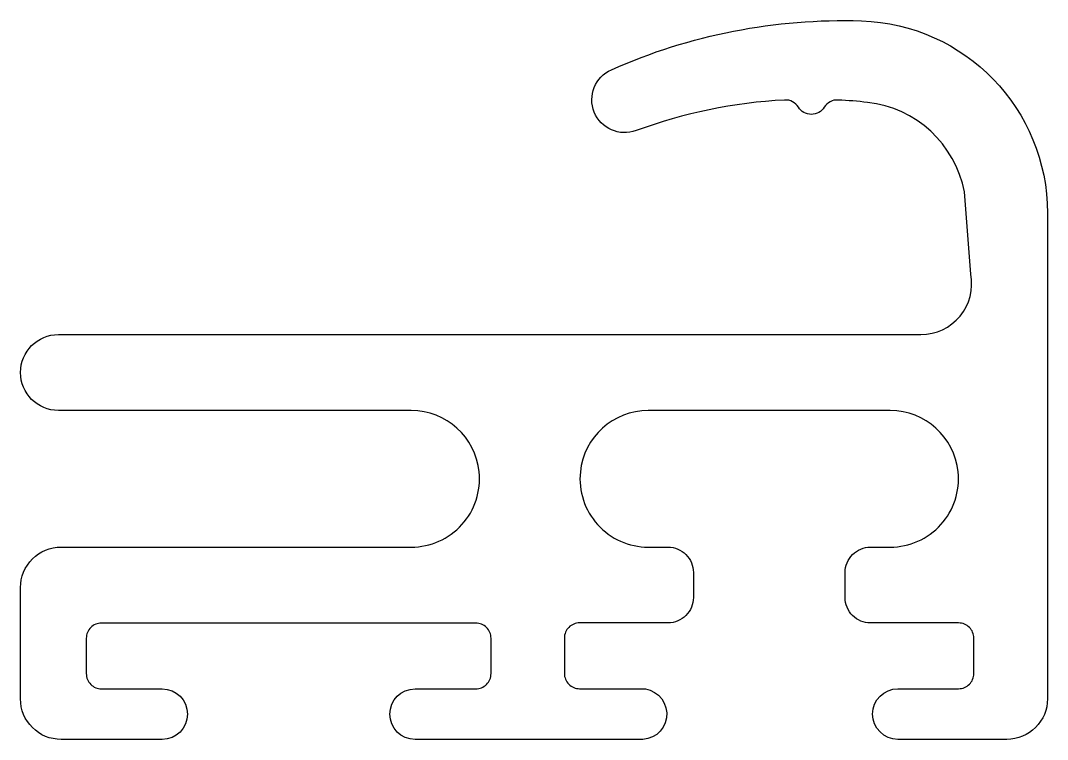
# Model space of a CAD drawing. Extents: x 170.2 to 190.5, y 226.1 to 240.3.
import ezdxf

# ---------------------------------------------------------------- set-up
doc = ezdxf.new("R2010")
doc.units = 0
doc.layers.get('0').update_dxf_attribs({"linetype": 'CONTINUOUS'})

msp = doc.modelspace()

# ---------------------------------------------------------------- linework, layer by layer
msp.add_lwpolyline([(188.039, 234.051, 0.471531), (189.021, 235.241), (188.899, 236.87, 0.327979), (186.984, 238.637, 0.014669), (186.399, 238.685, 0.275085), (186.127, 238.543, -0.560026), (185.616, 238.543, 0.275085), (185.344, 238.685, 0.07538), (182.408, 238.08, -0.968612), (181.919, 239.284, -0.112789), (186.86, 240.249, -0.404939), (190.539, 236.451), (190.539, 226.853, -0.414214), (189.739, 226.053), (187.583, 226.053, -1), (187.583, 227.053), (188.783, 227.053, 0.414214), (189.083, 227.353), (189.083, 228.053, 0.414214), (188.783, 228.353), (187.039, 228.353, -0.414214), (186.539, 228.853), (186.539, 229.351, -0.414214), (187.039, 229.851), (187.43, 229.851, 0.444341), (188.773, 231.338, 0.384714), (187.43, 232.551), (182.648, 232.551, 0.384714), (181.305, 231.338, 0.444341), (182.648, 229.851), (183.039, 229.851, -0.414214), (183.539, 229.351), (183.539, 228.854, -0.414214), (183.039, 228.354), (181.289, 228.354, 0.414214), (180.989, 228.054), (180.989, 227.354, 0.414214), (181.289, 227.054), (182.489, 227.054, -0.995699), (182.539, 226.051), (178.039, 226.051, -1), (178.039, 227.051), (179.239, 227.051, 0.414214), (179.539, 227.351), (179.539, 228.051, 0.414214), (179.239, 228.351), (171.839, 228.351, 0.414214), (171.539, 228.051), (171.539, 227.351, 0.414214), (171.839, 227.051), (173.039, 227.051, -1), (173.039, 226.051), (171.039, 226.051, -0.414214), (170.239, 226.851), (170.239, 229.051, -0.414214), (171.039, 229.851), (177.962, 229.851, 0.444341), (179.305, 231.338, 0.384714), (177.962, 232.551), (170.989, 232.551, -1), (170.989, 234.051)], format="xyb", close=True)

doc.saveas('drawing.dxf')
